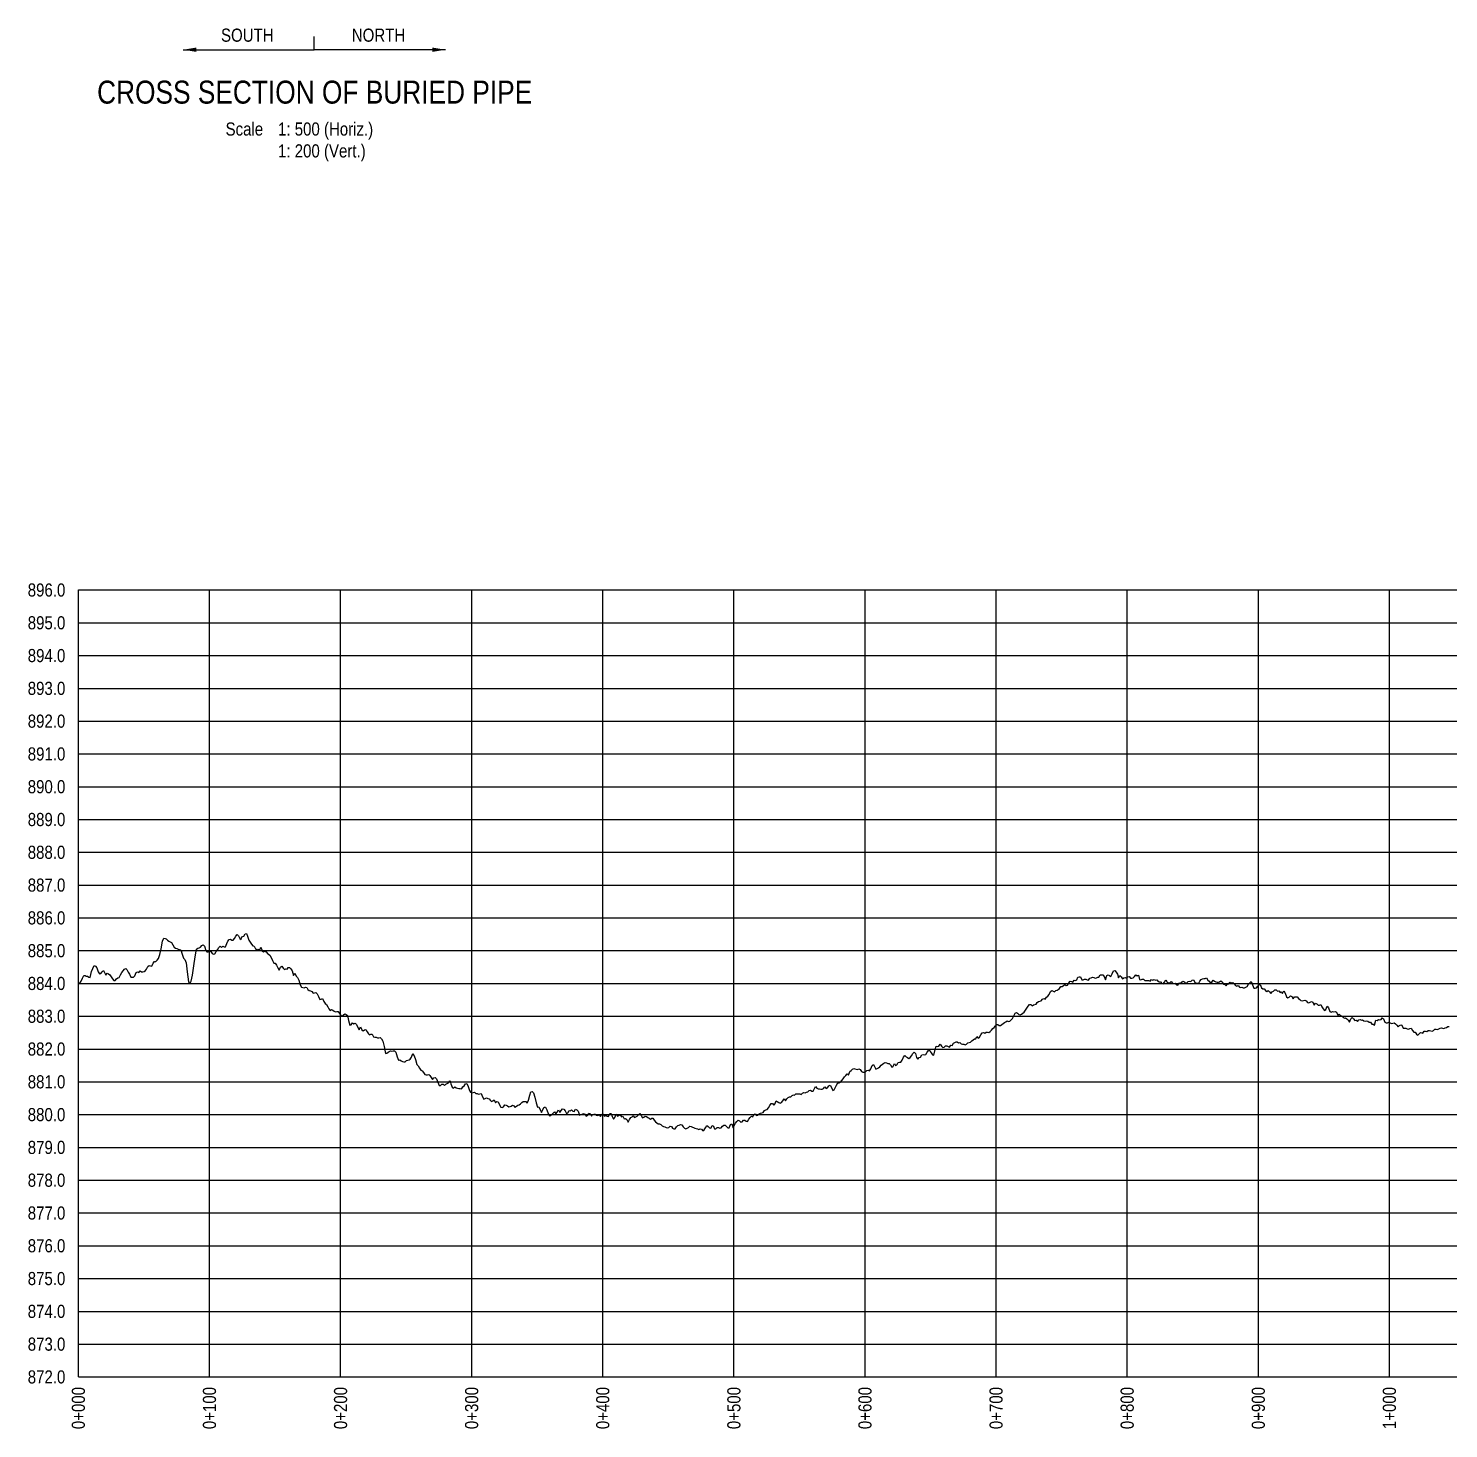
# Model space of a CAD drawing. Extents: x 507923 to 518388, y 6020717 to 6030806.
# Drawn here: x 515468 to 516551, y 6020852 to 6021919 of the extents above; entities that cross this region are included whole.
import ezdxf
from ezdxf.enums import TextEntityAlignment as Align

# ---------------------------------------------------------------- set-up
doc = ezdxf.new("R2010")
doc.units = 0
doc.header["$LTSCALE"] = 5
for name, color, linetype in [('CG-NOTES', 7, 'Continuous'), ('DETAIL-T', 7, 'Continuous'), ('L-DETAIL-T', 3, 'Continuous'), ('P-CROSSINGS-GRID', 8, 'Continuous'), ('P-CROSSINGS-LINE', 3, 'Continuous'), ('S-T7', 7, 'Continuous')]:
    doc.layers.add(name, color=color, linetype=linetype)
doc.styles.add('140', font='ARIALN.TTF', dxfattribs={"height": 15})
doc.styles.add('80', font='ARIALN.TTF', dxfattribs={"height": 10})
doc.styles.add('80CG', font='ARIALN.TTF', dxfattribs={"height": 10})
doc.styles.add('80L', font='ARIALN.TTF', dxfattribs={"height": 10})
doc.dimstyles.new('Compass 5 000', dxfattribs={"dimscale": 5, "dimtxt": 9, "dimasz": 2, "dimexe": 0.2, "dimexo": 0.0625, "dimgap": 0.5, "dimtad": 0, "dimtih": 1, "dimtoh": 1, "dimzin": 0, "dimdsep": 46, "dimtxsty": '80CG', "dimcen": 0.1, "dimse1": 1, "dimse2": 1, "dimclrd": 256, "dimclrt": 256, "dimaunit": 1, "dimadec": 4, "dimazin": 0, "dimtfac": 0.06, "dimtofl": 0, "dimtmove": 0, "dimatfit": 1, "dimfxl": 0.2, "dimtolj": 1, "dimtzin": 0, "dimlwd": -1, "dimarcsym": 0})

msp = doc.modelspace()

# ---------------------------------------------------------------- linework, layer by layer
at = {"layer": 'CG-NOTES'}
msp.add_line((515686.217, 6021902.612), (515686.217, 6021912.607), dxfattribs=at)
at = {"layer": 'P-CROSSINGS-GRID', "color": 8}
for p, q in [((515506.419, 6020891.226), (515506.419, 6021490.905)), ((515506.419, 6021490.905), (518005.083, 6021490.905)), ((515606.366, 6020891.226), (515606.366, 6021490.905)), ((515706.312, 6020891.226), (515706.312, 6021490.905)), ((515806.259, 6020891.226), (515806.259, 6021490.905)), ((515906.205, 6020891.226), (515906.205, 6021490.905)), ((516006.152, 6020891.226), (516006.152, 6021490.905)), ((516106.099, 6020891.226), (516106.099, 6021490.905)), ((516206.045, 6020891.226), (516206.045, 6021490.905)), ((516305.992, 6020891.226), (516305.992, 6021490.905)), ((516405.938, 6020891.226), (516405.938, 6021490.905)), ((516505.885, 6020891.226), (516505.885, 6021490.905)), ((515506.419, 6021465.919), (518005.083, 6021465.919)), ((515506.419, 6021440.932), (518005.083, 6021440.932)), ((515506.419, 6021415.945), (518005.083, 6021415.945)), ((515506.419, 6021390.959), (518005.083, 6021390.959)), ((515506.419, 6021365.972), (518005.083, 6021365.972)), ((515506.419, 6021340.986), (518005.083, 6021340.986)), ((515506.419, 6021315.999), (518005.083, 6021315.999)), ((515506.419, 6021291.012), (518005.083, 6021291.012)), ((515506.419, 6021266.026), (518005.083, 6021266.026)), ((515506.419, 6021241.039), (518005.083, 6021241.039)), ((515506.419, 6021216.052), (518005.083, 6021216.052)), ((515506.419, 6021191.066), (518005.083, 6021191.066)), ((515506.419, 6021166.079), (518005.083, 6021166.079)), ((515506.419, 6021141.092), (518005.083, 6021141.092)), ((515506.419, 6021116.106), (518005.083, 6021116.106)), ((515506.419, 6021091.119), (518005.083, 6021091.119)), ((515506.419, 6021066.133), (518005.083, 6021066.133)), ((515506.419, 6021041.146), (518005.083, 6021041.146)), ((515506.419, 6021016.159), (518005.083, 6021016.159)), ((515506.419, 6020991.173), (518005.083, 6020991.173)), ((515506.419, 6020966.186), (518005.083, 6020966.186)), ((515506.419, 6020941.199), (518005.083, 6020941.199)), ((515506.419, 6020916.213), (518005.083, 6020916.213)), ((515506.419, 6020891.226), (518005.083, 6020891.226))]:
    msp.add_line(p, q, dxfattribs=at)
at = {"layer": 'P-CROSSINGS-LINE', "color": 3, "flags": 128}
msp.add_lwpolyline([(515506.419, 6021191.066), (515507.419, 6021191.178), (515508.419, 6021192.901), (515509.419, 6021195.143), (515510.419, 6021197.165), (515511.419, 6021197.072), (515512.419, 6021196.621), (515513.419, 6021196.722), (515514.419, 6021195.81), (515515.419, 6021195.497), (515516.419, 6021200.282), (515517.419, 6021202.439), (515518.419, 6021204.739), (515519.419, 6021204.209), (515520.419, 6021202.862), (515521.419, 6021199.986), (515522.419, 6021198.459), (515523.419, 6021198.71), (515524.419, 6021199.886), (515525.419, 6021201.062), (515526.419, 6021198.915), (515527.419, 6021197.402), (515528.419, 6021198.876), (515529.419, 6021198.416), (515530.419, 6021197.619), (515531.419, 6021196.119), (515532.419, 6021194.62), (515533.419, 6021193.24), (515534.419, 6021193.432), (515535.419, 6021194.597), (515536.419, 6021195.329), (515537.419, 6021195.568), (515538.419, 6021197.626), (515539.419, 6021199.333), (515540.419, 6021200.625), (515541.419, 6021201.851), (515542.419, 6021202.529), (515543.419, 6021201.738), (515544.419, 6021199.742), (515545.419, 6021198.106), (515546.419, 6021195.83), (515547.419, 6021195.9), (515548.419, 6021195.897), (515549.419, 6021196.861), (515550.419, 6021199.506), (515551.419, 6021199.888), (515552.419, 6021199.401), (515553.419, 6021200.647), (515554.419, 6021199.925), (515555.419, 6021199.885), (515556.419, 6021200.246), (515557.419, 6021200.96), (515558.419, 6021201.924), (515559.419, 6021204.083), (515560.419, 6021204.708), (515561.419, 6021204.375), (515562.419, 6021204.148), (515563.419, 6021206.473), (515564.419, 6021207.676), (515565.419, 6021207.851), (515566.419, 6021208.803), (515567.419, 6021210.208), (515568.419, 6021213.012), (515569.419, 6021217.425), (515570.419, 6021223.345), (515571.419, 6021225.54), (515572.419, 6021225.321), (515573.419, 6021224.997), (515574.419, 6021224.124), (515575.419, 6021223.335), (515576.419, 6021222.879), (515577.419, 6021222.276), (515578.419, 6021220.509), (515579.419, 6021218.684), (515580.419, 6021217.98), (515581.419, 6021217.655), (515582.419, 6021217.239), (515583.419, 6021216.904), (515584.419, 6021216.626), (515585.419, 6021213.454), (515586.419, 6021210.249), (515587.419, 6021209.248), (515588.419, 6021206.852), (515589.419, 6021199.814), (515590.419, 6021192.22), (515591.419, 6021190.75), (515592.419, 6021192.75), (515593.419, 6021197.441), (515594.419, 6021204.493), (515595.419, 6021211.328), (515596.419, 6021217.075), (515597.419, 6021217.858), (515598.419, 6021218.294), (515599.419, 6021218.778), (515600.419, 6021219.899), (515601.419, 6021220.601), (515602.419, 6021219.494), (515603.419, 6021216.087), (515604.419, 6021215.141), (515605.419, 6021215.233), (515606.419, 6021215.634), (515607.419, 6021215.309), (515608.419, 6021213.84), (515609.419, 6021213.35), (515610.419, 6021213.659), (515611.419, 6021215.528), (515612.419, 6021216.75), (515613.419, 6021218.385), (515614.419, 6021219.473), (515615.419, 6021218.58), (515616.419, 6021219.434), (515617.419, 6021219.024), (515618.419, 6021218.966), (515619.419, 6021221.412), (515620.419, 6021223.265), (515621.419, 6021224.441), (515622.419, 6021224.794), (515623.419, 6021224.147), (515624.419, 6021224.055), (515625.419, 6021225.316), (515626.419, 6021227.208), (515627.419, 6021228.277), (515628.419, 6021227.237), (515629.419, 6021225.272), (515630.419, 6021224.501), (515630.804, 6021225.874), (515631.419, 6021226.837), (515632.419, 6021227.073), (515633.419, 6021228.873), (515634.419, 6021229.129), (515635.419, 6021226.997), (515636.419, 6021224.108), (515637.419, 6021222.523), (515638.419, 6021221.004), (515639.419, 6021219.726), (515640.419, 6021219.397), (515641.419, 6021217.402), (515642.419, 6021216.24), (515643.419, 6021217.246), (515644.419, 6021215.982), (515645.419, 6021218.673), (515646.419, 6021215.982), (515647.419, 6021215.092), (515648.419, 6021215.89), (515649.419, 6021215.114), (515650.419, 6021213.816), (515651.419, 6021213.41), (515652.419, 6021212.634), (515653.419, 6021210.739), (515654.419, 6021208.547), (515655.419, 6021206.475), (515656.419, 6021206.603), (515657.419, 6021205.114), (515658.419, 6021203.046), (515659.419, 6021201.3), (515660.419, 6021203.544), (515661.419, 6021204.206), (515662.419, 6021202.798), (515663.419, 6021201.579), (515664.419, 6021202.32), (515665.419, 6021201.971), (515666.419, 6021203.268), (515667.419, 6021203.103), (515668.419, 6021202.163), (515669.419, 6021200.746), (515670.419, 6021197.162), (515671.419, 6021198.928), (515672.419, 6021196.66), (515673.419, 6021195.688), (515674.419, 6021193.488), (515675.419, 6021189.993), (515676.419, 6021188.328), (515677.419, 6021187.867), (515678.419, 6021187.779), (515679.419, 6021188.248), (515680.419, 6021187.979), (515681.419, 6021186.582), (515682.419, 6021185.719), (515683.419, 6021185.545), (515684.419, 6021184.875), (515685.419, 6021183.629), (515686.419, 6021183.963), (515687.419, 6021184.261), (515688.419, 6021183.278), (515689.419, 6021181.058), (515690.419, 6021178.931), (515691.419, 6021179.182), (515692.419, 6021179.674), (515693.419, 6021177.254), (515694.419, 6021175.84), (515695.419, 6021175.138), (515696.419, 6021173.206), (515697.419, 6021171.706), (515698.419, 6021170.501), (515699.419, 6021171.258), (515700.419, 6021170.691), (515701.419, 6021169.877), (515702.419, 6021169.354), (515703.419, 6021169.683), (515704.419, 6021169.741), (515705.419, 6021168.218), (515706.419, 6021166.552), (515707.419, 6021166.21), (515708.419, 6021167.076), (515709.419, 6021167.899), (515710.419, 6021167.474), (515711.419, 6021166.642), (515712.419, 6021162.827), (515713.419, 6021159.366), (515714.419, 6021159.542), (515715.419, 6021161.091), (515716.419, 6021160.408), (515717.419, 6021160.814), (515718.419, 6021159.739), (515719.419, 6021157.434), (515720.419, 6021155.672), (515721.419, 6021157.935), (515722.419, 6021155.786), (515723.419, 6021154.955), (515724.419, 6021155.786), (515725.419, 6021155.915), (515726.419, 6021154.134), (515727.419, 6021152.701), (515728.419, 6021151.955), (515729.419, 6021152.507), (515730.419, 6021152.499), (515731.419, 6021150.428), (515732.419, 6021150.062), (515733.419, 6021150.23), (515734.419, 6021149.669), (515735.419, 6021149.737), (515736.419, 6021149.981), (515737.419, 6021148.97), (515738.419, 6021147.19), (515739.419, 6021142.978), (515740.419, 6021137.785), (515741.419, 6021137.864), (515742.419, 6021138.745), (515743.419, 6021139.246), (515744.419, 6021139.67), (515745.419, 6021139.422), (515746.419, 6021139.628), (515747.419, 6021139.697), (515748.419, 6021138.785), (515749.419, 6021135.099), (515750.419, 6021132.635), (515751.419, 6021132.933), (515752.419, 6021132.122), (515753.419, 6021131.622), (515754.419, 6021131.252), (515755.419, 6021131.387), (515756.419, 6021132.258), (515757.419, 6021132.7), (515758.419, 6021132.76), (515759.419, 6021133.326), (515760.419, 6021134.854), (515761.419, 6021137.619), (515762.419, 6021135.985), (515763.419, 6021133.218), (515764.419, 6021129.387), (515765.419, 6021128.384), (515766.419, 6021126.558), (515767.419, 6021124.892), (515768.419, 6021124.526), (515769.419, 6021123.22), (515770.419, 6021121.757), (515771.419, 6021121.392), (515772.419, 6021121.322), (515773.419, 6021121.586), (515774.419, 6021120.808), (515775.419, 6021119.31), (515776.419, 6021117.849), (515777.419, 6021119.074), (515778.419, 6021119.506), (515779.419, 6021118.311), (515780.419, 6021115.891), (515781.419, 6021113.228), (515782.419, 6021113.333), (515783.419, 6021114.339), (515784.419, 6021114.279), (515785.419, 6021113.334), (515786.419, 6021114.259), (515787.419, 6021114.822), (515788.419, 6021115.447), (515789.419, 6021117.039), (515789.842, 6021116.607), (515790.419, 6021114.501), (515791.419, 6021112.135), (515792.419, 6021111.2), (515793.419, 6021112.295), (515794.419, 6021111.481), (515795.419, 6021111.232), (515796.419, 6021111.066), (515797.419, 6021111.031), (515798.419, 6021110.869), (515798.593, 6021110.896), (515799.419, 6021112.169), (515800.419, 6021112.923), (515801.419, 6021114.499), (515802.419, 6021114.92), (515803.419, 6021112.663), (515804.419, 6021109.524), (515805.419, 6021108.175), (515806.419, 6021107.773), (515807.419, 6021107.891), (515808.419, 6021108.196), (515809.419, 6021107.194), (515810.419, 6021107.237), (515811.419, 6021106.718), (515812.419, 6021106.857), (515813.419, 6021107.233), (515814.419, 6021104.731), (515815.419, 6021102.767), (515816.419, 6021103.286), (515817.419, 6021103.968), (515818.419, 6021103.459), (515819.419, 6021103.232), (515820.419, 6021102.148), (515821.419, 6021101.139), (515822.419, 6021101.604), (515823.419, 6021102.425), (515824.419, 6021100.028), (515825.419, 6021101.144), (515826.419, 6021100.885), (515827.419, 6021098.651), (515828.419, 6021096.762), (515829.419, 6021096.485), (515830.419, 6021097.048), (515831.419, 6021098.484), (515832.419, 6021098.381), (515833.419, 6021097.713), (515834.419, 6021097.027), (515835.419, 6021097.361), (515836.419, 6021097.569), (515837.419, 6021098.414), (515838.419, 6021097.74), (515839.419, 6021096.514), (515840.419, 6021097.538), (515841.419, 6021098.229), (515842.419, 6021098.607), (515843.419, 6021099.235), (515844.419, 6021100.434), (515845.419, 6021100.983), (515846.419, 6021101.2), (515847.419, 6021101.059), (515848.419, 6021099.956), (515849.419, 6021102.005), (515850.419, 6021105.931), (515851.419, 6021108.584), (515852.419, 6021108.721), (515853.419, 6021107.604), (515854.419, 6021104.311), (515855.419, 6021100.07), (515856.419, 6021096.763), (515857.419, 6021097.095), (515858.419, 6021094.776), (515859.419, 6021092.676), (515860.419, 6021095.125), (515861.419, 6021096.904), (515862.419, 6021096.733), (515863.419, 6021094.666), (515864.419, 6021092.088), (515865.419, 6021090.189), (515866.419, 6021090.489), (515867.419, 6021091.294), (515868.419, 6021092.235), (515869.419, 6021093.148), (515870.419, 6021091.758), (515871.419, 6021092.871), (515872.419, 6021094.67), (515873.419, 6021092.703), (515874.419, 6021094.242), (515875.419, 6021095.492), (515876.419, 6021095.29), (515877.419, 6021094.062), (515878.419, 6021092.028), (515879.419, 6021092.48), (515880.419, 6021094.169), (515881.419, 6021093.947), (515882.419, 6021094.812), (515883.419, 6021093.754), (515884.419, 6021093.51), (515885.419, 6021095.247), (515886.419, 6021094.684), (515887.419, 6021093.864), (515888.419, 6021090.815), (515889.419, 6021091.19), (515890.419, 6021091.474), (515891.419, 6021091.852), (515892.419, 6021091.493), (515893.419, 6021090.021), (515894.419, 6021090.354), (515895.419, 6021092.293), (515896.419, 6021091.923), (515897.419, 6021089.978), (515898.419, 6021091.323), (515899.419, 6021091.486), (515900.419, 6021091.478), (515901.419, 6021090.7), (515902.419, 6021090.461), (515903.419, 6021090.901), (515904.419, 6021089.724), (515905.419, 6021091.49), (515906.419, 6021091.359), (515907.419, 6021089.944), (515908.419, 6021090.642), (515909.419, 6021089.91), (515910.419, 6021089.623), (515911.419, 6021092.063), (515912.419, 6021091.867), (515913.419, 6021089.781), (515914.419, 6021087.587), (515915.419, 6021088.991), (515916.419, 6021091.493), (515917.419, 6021089.887), (515918.419, 6021090.505), (515919.419, 6021090.946), (515920.419, 6021089.408), (515921.419, 6021089.95), (515922.419, 6021087.869), (515923.419, 6021088.062), (515924.419, 6021087.397), (515925.419, 6021085.354), (515926.419, 6021087.372), (515927.419, 6021088.8), (515928.419, 6021089.454), (515929.419, 6021090.065), (515930.419, 6021089.026), (515931.419, 6021089.468), (515932.419, 6021089.903), (515933.419, 6021090.891), (515934.419, 6021092.076), (515935.419, 6021090.334), (515936.419, 6021088.559), (515937.419, 6021089.045), (515938.419, 6021089.807), (515939.419, 6021089.713), (515940.419, 6021089.021), (515941.419, 6021088.35), (515942.419, 6021087.577), (515943.419, 6021088.456), (515944.419, 6021088.491), (515945.419, 6021086.794), (515946.419, 6021085.735), (515947.419, 6021084.87), (515948.419, 6021084.185), (515949.419, 6021084.084), (515950.419, 6021083.581), (515951.419, 6021082.662), (515952.419, 6021082.147), (515953.419, 6021081.767), (515954.419, 6021081.182), (515955.419, 6021081.157), (515956.419, 6021081.233), (515957.419, 6021082.226), (515958.419, 6021081.957), (515959.419, 6021080.873), (515960.419, 6021080.332), (515961.419, 6021080.292), (515962.419, 6021081.823), (515963.419, 6021082.813), (515964.419, 6021083.197), (515965.419, 6021083.677), (515966.419, 6021083.337), (515967.419, 6021081.766), (515968.419, 6021080.807), (515969.419, 6021080.207), (515970.419, 6021080.89), (515971.419, 6021081.351), (515972.419, 6021082.222), (515973.419, 6021082.048), (515974.419, 6021081.593), (515975.419, 6021081.193), (515976.419, 6021080.896), (515977.419, 6021080.455), (515978.419, 6021080.252), (515979.419, 6021079.868), (515980.419, 6021080.4), (515981.419, 6021080.05), (515982.419, 6021078.82), (515983.419, 6021079.426), (515984.419, 6021081.075), (515985.419, 6021082.715), (515986.419, 6021081.958), (515987.419, 6021081.06), (515988.419, 6021080.824), (515989.419, 6021082.462), (515990.419, 6021082.877), (515991.419, 6021080.382), (515992.419, 6021080.357), (515993.419, 6021081.263), (515994.419, 6021081.352), (515995.419, 6021080.736), (515996.419, 6021080.985), (515997.419, 6021082.388), (515998.419, 6021083.18), (515999.419, 6021082.992), (516000.419, 6021082.02), (516001.419, 6021081.023), (516002.419, 6021081.032), (516003.419, 6021083.476), (516004.419, 6021084.155), (516005.419, 6021080.989), (516006.419, 6021082.671), (516007.419, 6021084.694), (516008.419, 6021085.751), (516009.419, 6021086.922), (516010.419, 6021086.308), (516011.419, 6021085.258), (516012.419, 6021085.54), (516013.419, 6021086.789), (516014.419, 6021086.946), (516015.419, 6021086.077), (516016.419, 6021085.872), (516017.419, 6021087.675), (516018.419, 6021088.877), (516019.419, 6021089.86), (516020.419, 6021089.501), (516021.419, 6021091.164), (516022.419, 6021091.816), (516023.419, 6021090.452), (516024.419, 6021090.778), (516025.419, 6021091.699), (516026.419, 6021092.179), (516027.419, 6021092.466), (516028.419, 6021092.766), (516029.419, 6021094.124), (516030.419, 6021094.83), (516031.419, 6021095.118), (516032.419, 6021096.306), (516033.419, 6021098.173), (516034.419, 6021099.537), (516035.419, 6021099.623), (516036.419, 6021098.236), (516037.419, 6021099.12), (516038.419, 6021101.585), (516039.419, 6021100.838), (516039.628, 6021100.926), (516040.419, 6021100.321), (516041.419, 6021099.792), (516042.419, 6021100.292), (516043.419, 6021101.502), (516044.419, 6021103.247), (516045.419, 6021101.497), (516046.419, 6021103.053), (516047.419, 6021104.126), (516048.419, 6021104.748), (516049.419, 6021104.717), (516050.419, 6021105.63), (516051.419, 6021106.267), (516052.419, 6021105.901), (516053.419, 6021106.916), (516054.419, 6021107.057), (516055.419, 6021107.062), (516056.419, 6021106.993), (516057.419, 6021106.535), (516058.419, 6021107.444), (516059.419, 6021107.862), (516060.419, 6021107.728), (516061.419, 6021108.23), (516062.419, 6021108.378), (516063.419, 6021109.582), (516064.419, 6021109.807), (516065.419, 6021108.991), (516066.419, 6021108.979), (516067.419, 6021110.98), (516068.419, 6021112.609), (516069.419, 6021111.236), (516070.419, 6021110.825), (516071.419, 6021110.713), (516072.419, 6021110.482), (516073.419, 6021110.504), (516074.419, 6021111.06), (516075.419, 6021112.27), (516076.419, 6021111.089), (516077.419, 6021111.492), (516078.419, 6021113.11), (516079.419, 6021113.658), (516080.419, 6021111.663), (516081.419, 6021109.545), (516082.419, 6021110.126), (516083.419, 6021111.551), (516084.419, 6021113.593), (516085.419, 6021115.412), (516086.419, 6021115.324), (516087.419, 6021115.719), (516088.419, 6021117.142), (516089.419, 6021118.414), (516090.419, 6021119.832), (516091.419, 6021120.933), (516092.419, 6021122.238), (516093.419, 6021121.244), (516094.419, 6021124.003), (516095.419, 6021124.767), (516096.419, 6021125.864), (516097.419, 6021126.305), (516098.419, 6021126.093), (516099.419, 6021125.802), (516100.419, 6021125.368), (516101.419, 6021126.094), (516102.419, 6021125.602), (516103.419, 6021124.034), (516104.419, 6021123.391), (516105.419, 6021123.404), (516106.419, 6021123.832), (516107.419, 6021124.636), (516108.419, 6021125.005), (516109.419, 6021124.378), (516110.419, 6021126.02), (516111.419, 6021128.564), (516112.419, 6021129.424), (516113.419, 6021127.249), (516114.419, 6021125.724), (516115.419, 6021126.227), (516116.419, 6021126.77), (516117.419, 6021127.405), (516118.419, 6021128.703), (516119.419, 6021129.513), (516120.419, 6021130.195), (516121.419, 6021130.74), (516122.419, 6021130.674), (516123.419, 6021130.043), (516124.419, 6021129.986), (516125.419, 6021129.105), (516126.419, 6021127.186), (516127.419, 6021127.92), (516128.419, 6021130.107), (516129.419, 6021128.472), (516130.419, 6021128.965), (516131.419, 6021130.915), (516132.419, 6021130.972), (516133.419, 6021131.035), (516134.419, 6021132.485), (516135.419, 6021134.957), (516136.419, 6021136.106), (516137.419, 6021135.248), (516138.419, 6021134.65), (516139.419, 6021133.897), (516140.419, 6021134.643), (516141.419, 6021135.941), (516142.419, 6021137.586), (516143.419, 6021138.665), (516144.419, 6021137.585), (516145.419, 6021134.733), (516146.419, 6021133.396), (516147.419, 6021134.722), (516148.419, 6021134.962), (516149.419, 6021136.573), (516150.419, 6021136.885), (516151.419, 6021136.684), (516152.419, 6021136.822), (516153.419, 6021138.77), (516154.419, 6021140.073), (516155.419, 6021140.067), (516156.419, 6021138.125), (516157.419, 6021136.768), (516158.419, 6021136.494), (516159.419, 6021140.808), (516160.419, 6021143.336), (516161.419, 6021142.964), (516162.419, 6021143.294), (516163.419, 6021144.75), (516164.419, 6021143.302), (516165.419, 6021142.209), (516166.419, 6021142.6), (516167.419, 6021143.632), (516168.419, 6021143.427), (516169.419, 6021142.897), (516170.419, 6021142.462), (516171.419, 6021144.078), (516172.419, 6021143.883), (516173.419, 6021145.647), (516174.419, 6021145.957), (516175.419, 6021146.491), (516176.419, 6021146.459), (516177.419, 6021145.707), (516178.419, 6021146.13), (516179.419, 6021145.162), (516180.419, 6021144.724), (516181.419, 6021144.741), (516182.419, 6021144.186), (516183.419, 6021144.743), (516184.419, 6021145.733), (516185.419, 6021146.139), (516186.419, 6021146.335), (516187.419, 6021147.345), (516188.419, 6021148.071), (516189.419, 6021148.831), (516190.419, 6021148.826), (516191.419, 6021150.732), (516192.419, 6021149.421), (516193.419, 6021150.122), (516194.419, 6021152.032), (516195.419, 6021153.438), (516196.419, 6021153.731), (516197.419, 6021153.234), (516198.419, 6021154.022), (516199.419, 6021153.956), (516200.419, 6021153.797), (516201.419, 6021154.432), (516202.419, 6021155.352), (516203.419, 6021156.807), (516204.419, 6021157.489), (516205.419, 6021158.663), (516206.419, 6021159.734), (516207.419, 6021159.866), (516208.419, 6021158.945), (516209.419, 6021158.909), (516210.419, 6021159.777), (516211.419, 6021160.54), (516212.419, 6021161.336), (516213.419, 6021161.765), (516214.419, 6021162.559), (516215.419, 6021162.161), (516216.419, 6021162.276), (516217.419, 6021163.325), (516218.419, 6021164.385), (516219.419, 6021166.29), (516220.419, 6021168.402), (516221.419, 6021168.89), (516222.419, 6021168.549), (516223.419, 6021167.424), (516224.419, 6021167.173), (516225.419, 6021167.782), (516226.419, 6021168.367), (516227.419, 6021169.109), (516228.419, 6021170.647), (516229.419, 6021172.129), (516230.419, 6021173.635), (516231.419, 6021174.97), (516232.419, 6021174.967), (516233.419, 6021174.045), (516234.419, 6021174.653), (516235.419, 6021175.037), (516236.419, 6021175.33), (516237.419, 6021176.522), (516238.419, 6021177.325), (516239.419, 6021177.62), (516240.419, 6021177.819), (516241.419, 6021178.997), (516242.419, 6021179.653), (516243.419, 6021179.093), (516244.419, 6021180.718), (516245.419, 6021181.405), (516246.419, 6021182.527), (516247.419, 6021184.901), (516248.419, 6021185.589), (516249.419, 6021185.077), (516250.419, 6021184.752), (516251.419, 6021185.729), (516252.419, 6021185.97), (516253.419, 6021186.355), (516254.419, 6021187.116), (516255.419, 6021188.718), (516256.419, 6021188.648), (516257.419, 6021189.496), (516258.419, 6021190.272), (516259.419, 6021189.482), (516260.419, 6021189.878), (516261.419, 6021191.614), (516262.419, 6021192.85), (516263.419, 6021192.46), (516264.419, 6021192.16), (516265.419, 6021193.645), (516266.419, 6021193.284), (516267.419, 6021193.827), (516268.419, 6021195.824), (516269.419, 6021196.049), (516270.419, 6021196.22), (516271.419, 6021193.741), (516272.419, 6021193.72), (516273.419, 6021194.27), (516274.419, 6021194.333), (516275.419, 6021193.794), (516276.419, 6021193.497), (516277.419, 6021194.987), (516278.419, 6021195.317), (516279.419, 6021195.779), (516280.419, 6021195.494), (516281.419, 6021195.091), (516282.419, 6021195.388), (516283.419, 6021195.768), (516284.419, 6021195.945), (516285.419, 6021197.568), (516286.419, 6021197.604), (516287.419, 6021197.654), (516288.419, 6021196.365), (516289.419, 6021193.939), (516290.419, 6021197.043), (516291.419, 6021197.746), (516292.419, 6021197.21), (516293.419, 6021196.318), (516294.419, 6021198.444), (516295.419, 6021200.626), (516296.419, 6021200.946), (516297.419, 6021199.784), (516298.419, 6021198.111), (516299.419, 6021195.236), (516300.419, 6021197.093), (516301.419, 6021196.179), (516302.419, 6021194.686), (516303.419, 6021195.286), (516304.419, 6021195.606), (516305.419, 6021194.971), (516306.419, 6021196.192), (516307.419, 6021196.487), (516308.419, 6021195.148), (516309.419, 6021194.976), (516310.419, 6021195.352), (516311.419, 6021196.246), (516312.419, 6021197.54), (516313.419, 6021196.982), (516314.419, 6021197.399), (516315.419, 6021194.194), (516316.419, 6021193.934), (516317.419, 6021194.307), (516318.419, 6021194.302), (516319.419, 6021193.425), (516320.419, 6021193.382), (516321.419, 6021193.286), (516322.419, 6021193.278), (516323.419, 6021192.838), (516324.419, 6021194.179), (516325.419, 6021193.683), (516326.419, 6021193.986), (516327.419, 6021193.465), (516328.419, 6021193.823), (516329.419, 6021192.642), (516330.419, 6021192.352), (516331.419, 6021192.22), (516332.419, 6021191.061), (516333.419, 6021190.729), (516334.419, 6021192.098), (516335.419, 6021193.93), (516336.419, 6021191.971), (516337.419, 6021191.449), (516338.419, 6021191.489), (516339.419, 6021192.493), (516340.419, 6021191.255), (516341.419, 6021191.157), (516342.419, 6021191.189), (516343.419, 6021190.035), (516344.419, 6021189.684), (516345.419, 6021191.295), (516346.419, 6021191.436), (516347.419, 6021191.605), (516348.419, 6021192.853), (516349.419, 6021192.235), (516350.419, 6021191.088), (516351.419, 6021191.64), (516352.419, 6021192.511), (516353.419, 6021192.716), (516354.419, 6021192.659), (516355.419, 6021193.501), (516356.419, 6021193.741), (516357.419, 6021192.072), (516358.419, 6021191.356), (516359.419, 6021191.175), (516360.419, 6021191.405), (516361.419, 6021192.751), (516362.419, 6021194.121), (516363.419, 6021194.657), (516364.419, 6021194.748), (516365.419, 6021194.948), (516366.419, 6021195.377), (516367.419, 6021193.671), (516368.419, 6021192.723), (516369.419, 6021191.269), (516370.419, 6021191.972), (516371.419, 6021193.691), (516372.419, 6021192.833), (516373.419, 6021192.266), (516374.419, 6021191.995), (516375.419, 6021192.144), (516376.419, 6021192.278), (516377.419, 6021193.057), (516378.419, 6021192.346), (516379.419, 6021190.501), (516380.419, 6021190.281), (516381.419, 6021189.259), (516382.419, 6021190.843), (516383.419, 6021190.87), (516384.419, 6021192.033), (516385.419, 6021191.644), (516386.419, 6021191.777), (516387.419, 6021190.763), (516388.419, 6021189.483), (516389.419, 6021189.052), (516390.419, 6021189.418), (516391.419, 6021188.321), (516392.419, 6021187.942), (516393.419, 6021188.115), (516394.419, 6021187.715), (516395.419, 6021187.611), (516396.419, 6021188.183), (516397.419, 6021188.64), (516398.419, 6021190.573), (516399.419, 6021191.547), (516400.419, 6021192.641), (516401.419, 6021190.06), (516402.419, 6021187.46), (516403.419, 6021187.546), (516404.419, 6021187.823), (516405.419, 6021189.071), (516406.419, 6021190.008), (516407.419, 6021190.22), (516408.419, 6021187.666), (516409.419, 6021186.978), (516410.419, 6021186.947), (516411.419, 6021185.772), (516412.419, 6021184.891), (516413.419, 6021185.655), (516414.419, 6021184.628), (516415.419, 6021183.532), (516416.419, 6021184.655), (516417.419, 6021185.229), (516418.419, 6021186.253), (516419.419, 6021186.322), (516420.419, 6021185.251), (516421.419, 6021185.546), (516422.419, 6021184.223), (516423.419, 6021184.581), (516424.419, 6021183.389), (516425.419, 6021185.36), (516426.419, 6021183.618), (516427.419, 6021180.973), (516428.419, 6021180.124), (516429.419, 6021180.663), (516430.419, 6021181.582), (516431.419, 6021181.243), (516432.419, 6021179.319), (516433.419, 6021180.932), (516434.419, 6021180.754), (516435.419, 6021180.784), (516436.419, 6021179.481), (516437.419, 6021178.714), (516438.419, 6021177.988), (516439.419, 6021177.742), (516440.419, 6021178.048), (516441.419, 6021178.451), (516442.419, 6021177.868), (516443.419, 6021176.597), (516444.419, 6021176.237), (516445.419, 6021176.759), (516446.419, 6021177.188), (516447.419, 6021176.728), (516448.419, 6021174.589), (516449.419, 6021176.064), (516450.419, 6021175.448), (516451.419, 6021174.496), (516452.419, 6021174.516), (516453.419, 6021175.04), (516454.419, 6021173.355), (516455.419, 6021171.674), (516456.419, 6021170.366), (516457.419, 6021171.115), (516458.419, 6021173.722), (516459.419, 6021172.457), (516460.419, 6021169.568), (516461.419, 6021169.118), (516462.419, 6021169.713), (516463.419, 6021169.498), (516464.419, 6021169.732), (516465.419, 6021169.158), (516466.419, 6021166.898), (516467.419, 6021167.631), (516468.419, 6021166.595), (516469.419, 6021166.477), (516470.419, 6021165.551), (516471.419, 6021164.555), (516472.419, 6021164.755), (516473.419, 6021164.096), (516474.419, 6021162.979), (516475.419, 6021161.648), (516476.419, 6021164.07), (516477.419, 6021165.179), (516478.419, 6021164.02), (516479.419, 6021162.757), (516480.419, 6021163.032), (516481.419, 6021162.117), (516482.419, 6021163.355), (516483.419, 6021163.681), (516484.419, 6021163.186), (516485.419, 6021163.302), (516486.419, 6021162.691), (516487.419, 6021162.234), (516488.419, 6021162.466), (516489.419, 6021162.284), (516490.419, 6021161.449), (516491.419, 6021161.627), (516492.419, 6021159.989), (516493.419, 6021160.076), (516494.419, 6021159.404), (516495.419, 6021163.015), (516496.419, 6021162.922), (516497.419, 6021163.476), (516498.419, 6021163.378), (516499.419, 6021163.596), (516500.419, 6021164.926), (516501.419, 6021164.101), (516502.419, 6021161.524), (516503.419, 6021161.015), (516504.419, 6021161.026), (516505.419, 6021161.579), (516506.419, 6021161.148), (516507.419, 6021160.655), (516508.419, 6021160.685), (516509.419, 6021160.934), (516510.419, 6021160.216), (516511.419, 6021159.282), (516512.419, 6021157.987), (516513.419, 6021159.083), (516514.419, 6021159.45), (516515.419, 6021159.386), (516516.419, 6021157.033), (516517.419, 6021156.991), (516518.419, 6021157.068), (516519.419, 6021156.395), (516520.419, 6021156.158), (516521.419, 6021156.793), (516522.419, 6021156.928), (516523.419, 6021155.312), (516524.419, 6021154.047), (516525.419, 6021153.961), (516526.419, 6021152.543), (516527.419, 6021151.595), (516528.419, 6021152.574), (516529.419, 6021153.698), (516530.419, 6021153.429), (516531.419, 6021153.287), (516532.419, 6021154.747), (516533.419, 6021154.582), (516534.419, 6021154.405), (516535.419, 6021155.174), (516536.419, 6021155.309), (516537.419, 6021154.902), (516538.419, 6021154.582), (516539.419, 6021155.256), (516540.419, 6021156.355), (516541.419, 6021156.305), (516542.419, 6021156.081), (516543.419, 6021156.485), (516544.419, 6021157.062), (516545.419, 6021157.254), (516546.419, 6021157.002), (516547.419, 6021156.694), (516548.419, 6021157.142), (516549.419, 6021157.476), (516550.419, 6021158.349), (516551.419, 6021158.328)], dxfattribs=at)

# ---------------------------------------------------------------- texts
at = {"color": 3, "style": '80'}
for s, p in [('SOUTH', (515615.116, 6021908.7)), ('NORTH', (515714.82, 6021908.7))]:
    msp.add_text(s, height=9.9947, dxfattribs=at).set_placement(p)
at = {"style": '80'}
for s, p in [('0+000', (515506.332, 6020883.562)), ('0+100', (515606.279, 6020883.562)), ('0+200', (515706.225, 6020883.562)), ('0+300', (515806.172, 6020883.562)), ('0+400', (515906.118, 6020883.562)), ('0+500', (516006.065, 6020883.562)), ('0+600', (516106.012, 6020883.562)), ('0+700', (516205.958, 6020883.562)), ('0+800', (516305.905, 6020883.562)), ('0+900', (516405.851, 6020883.562)), ('1+000', (516505.798, 6020883.562))]:
    msp.add_text(s, height=9.9947, rotation=90, dxfattribs=at).set_placement(p, align=Align.MIDDLE_RIGHT)
at = {"layer": 'DETAIL-T', "insert": (515618.597, 6021847.182), "char_height": 9.99465, "attachment_point": 1, "style": '80L'}
msp.add_mtext_dynamic_manual_height_columns('Scale^I1: 500 (Horiz.)\\P^I1: 200 (Vert.)', width=216.98902, gutter_width=44.976, heights=[0], dxfattribs=at)
at = {"layer": 'L-DETAIL-T', "insert": (515686.497, 6021879.038), "char_height": 17.49064, "width": 384.6961, "attachment_point": 2, "rotation": 0, "style": '140'}
msp.add_mtext('CROSS SECTION OF BURIED PIPE', dxfattribs=at)
at = {"layer": 'S-T7', "style": '80'}
for s, p in [('896.0', (515496.425, 6021490.905)), ('895.0', (515496.425, 6021465.919)), ('894.0', (515496.425, 6021440.932)), ('893.0', (515496.425, 6021415.945)), ('892.0', (515496.425, 6021390.959)), ('891.0', (515496.425, 6021365.972)), ('890.0', (515496.425, 6021340.986)), ('889.0', (515496.425, 6021315.999)), ('888.0', (515496.425, 6021291.012)), ('887.0', (515496.425, 6021266.026)), ('886.0', (515496.425, 6021241.039)), ('885.0', (515496.425, 6021216.052)), ('884.0', (515496.425, 6021191.066)), ('883.0', (515496.425, 6021166.079)), ('882.0', (515496.425, 6021141.092)), ('881.0', (515496.425, 6021116.106)), ('880.0', (515496.425, 6021091.119)), ('879.0', (515496.425, 6021066.133)), ('878.0', (515496.425, 6021041.146)), ('877.0', (515496.425, 6021016.159)), ('876.0', (515496.425, 6020991.173)), ('875.0', (515496.425, 6020966.186)), ('874.0', (515496.425, 6020941.199)), ('873.0', (515496.425, 6020916.213)), ('872.0', (515496.425, 6020891.226))]:
    msp.add_text(s, height=9.9947, dxfattribs=at).set_placement(p, align=Align.MIDDLE_RIGHT)

# ---------------------------------------------------------------- leaders
at = {"layer": 'CG-NOTES', "path_type": 1}
for points in [[(515586.27, 6021902.612), (515686.217, 6021902.612)], [(515786.163, 6021902.612), (515686.217, 6021902.612)]]:
    msp.add_leader(points, dimstyle='Compass 5 000', override={"dimgap": 0.5, "dimtad": 0}, dxfattribs=at)

doc.saveas('drawing.dxf')
